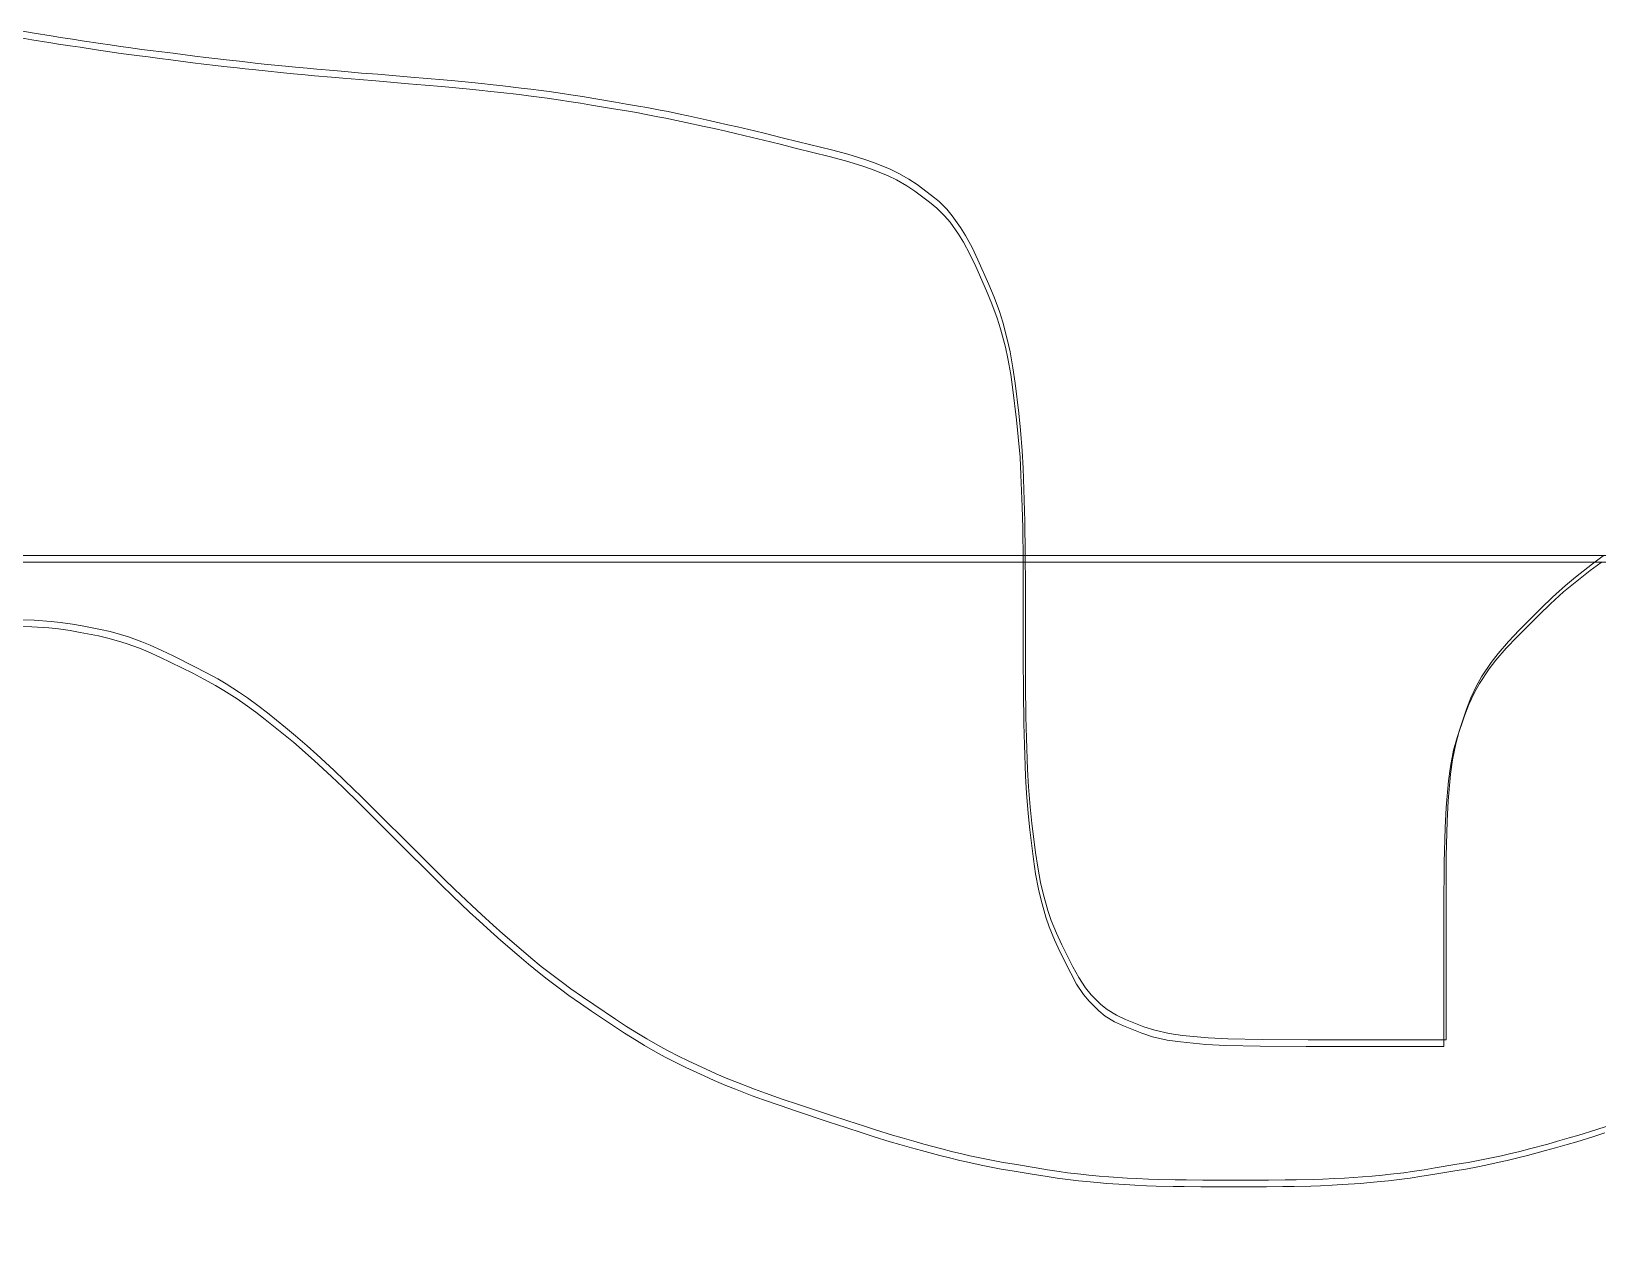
# Model space of a CAD drawing. Header units: metres. Extents: x -1097 to 1588, y -673 to 884.
# Drawn here: x 725.8 to 837.5, y 715.5 to 801.3 of the extents above; entities that cross this region are included whole.
import ezdxf

# ---------------------------------------------------------------- set-up
doc = ezdxf.new("R2010")
doc.units = ezdxf.units.M
for name, color, linetype, lineweight, plot in [('MUROS', 7, 'Continuous', 0, False), ('TERRENO', 188, 'Continuous', 0, False), ('VISTA LEJOS', 7, 'Continuous', 0, False)]:
    doc.layers.add(name, color=color, linetype=linetype, lineweight=lineweight, plot=plot)

msp = doc.modelspace()

# ---------------------------------------------------------------- linework, layer by layer
at = {"layer": 'MUROS'}
for points in [[(33.52, 763.48), (1528.87, 763.48), (1528.87, 84.2), (33.52, 84.2)], [(33.67, 763.95), (1529.02, 763.95), (1529.02, 84.67), (33.67, 84.67)]]:
    msp.add_lwpolyline(points, close=True, dxfattribs=at)
at = {"layer": 'TERRENO'}
for points in [[(837.78, 763.46), (837.01, 762.89), (835.8, 761.94), (835.09, 761.35), (834.17, 760.51), (833.35, 759.72), (831.79, 758.16), (831.02, 757.35), (830.28, 756.49), (829.8, 755.86), (829.1, 754.82), (828.74, 754.19), (828.34, 753.32), (828.03, 752.52), (827.51, 750.96), (827.26, 750.06), (827.03, 748.91), (826.9, 747.89), (826.72, 745.99), (826.65, 744.53), (826.59, 742.05), (826.57, 738.77), (826.57, 728.94), (816.74, 728.94), (813.47, 728.96), (811.02, 729.01), (809.6, 729.09), (807.78, 729.26), (806.83, 729.4), (805.79, 729.63), (805.02, 729.88), (803.72, 730.4), (803.07, 730.7), (802.41, 731.11), (801.95, 731.47), (801.26, 732.16), (800.87, 732.64), (800.38, 733.39), (799.96, 734.16), (799.18, 735.72), (798.8, 736.54), (798.42, 737.46), (798.18, 738.17), (797.84, 739.38), (797.65, 740.15), (797.45, 741.25), (797.3, 742.3), (797.04, 744.38), (796.91, 745.55), (796.8, 746.99), (796.73, 748.22), (796.65, 750.46), (796.61, 751.98), (796.58, 754.28), (796.57, 756.61), (796.57, 761.27), (796.56, 763.6), (796.53, 765.91), (796.49, 767.43), (796.41, 769.7), (796.34, 770.95), (796.22, 772.42), (796.1, 773.62), (795.84, 775.76), (795.69, 776.85), (795.48, 778), (795.3, 778.81), (794.96, 780.11), (794.72, 780.88), (794.34, 781.89), (793.96, 782.81), (793.18, 784.56), (792.77, 785.44), (792.31, 786.3), (791.95, 786.87), (791.35, 787.71), (790.96, 788.17), (790.42, 788.71), (789.89, 789.15), (788.85, 789.93), (788.26, 790.32), (787.54, 790.73), (786.93, 791.02), (785.81, 791.48), (785.05, 791.74), (783.9, 792.09), (782.74, 792.4), (780.4, 792.98), (779.23, 793.27), (778.05, 793.56), (777.25, 793.76), (776.04, 794.04), (775.36, 794.2), (774.53, 794.39), (773.82, 794.55), (772.52, 794.83), (771.84, 794.97), (771.09, 795.13), (770.52, 795.24), (769.57, 795.42), (768.98, 795.53), (768.14, 795.67), (767.35, 795.81), (765.79, 796.07), (764.99, 796.2), (764.16, 796.33), (763.56, 796.42), (762.61, 796.56), (762.05, 796.64), (761.3, 796.73), (760.62, 796.81), (759.32, 796.96), (758.61, 797.04), (757.77, 797.13), (757.09, 797.2), (755.88, 797.32), (755.09, 797.39), (753.91, 797.49), (752.73, 797.59), (750.4, 797.79), (749.23, 797.88), (748.05, 797.99), (747.25, 798.06), (746.04, 798.16), (745.36, 798.23), (744.53, 798.3), (743.82, 798.37), (742.52, 798.5), (741.84, 798.57), (741.09, 798.65), (740.52, 798.72), (739.57, 798.82), (738.98, 798.89), (738.14, 798.99), (737.35, 799.09), (735.79, 799.29), (734.99, 799.39), (734.16, 799.5), (733.56, 799.57), (732.61, 799.7), (732.05, 799.78), (731.3, 799.89), (730.62, 799.99), (729.32, 800.19), (728.61, 800.29), (727.77, 800.42), (727.09, 800.53), (725.88, 800.73), (725.09, 800.86)], [(838.05, 722.78), (837.25, 722.52), (836.04, 722.15), (835.36, 721.95), (834.53, 721.71), (833.82, 721.51), (832.52, 721.16), (831.84, 720.99), (831.09, 720.81), (830.52, 720.68), (829.57, 720.48), (828.98, 720.36), (828.14, 720.2), (827.35, 720.07), (825.79, 719.81), (825, 719.68), (824.16, 719.56), (823.56, 719.48), (822.61, 719.36), (822.05, 719.3), (821.3, 719.23), (820.62, 719.18), (819.32, 719.09), (818.61, 719.05), (817.78, 719.01), (817.09, 718.99), (815.88, 718.96), (815.09, 718.95), (813.91, 718.94), (812.74, 718.94), (810.4, 718.94), (809.23, 718.94), (808.05, 718.95), (807.25, 718.96), (806.04, 718.99), (805.36, 719.01), (804.53, 719.05), (803.82, 719.09), (802.52, 719.18), (801.84, 719.23), (801.09, 719.3), (800.52, 719.36), (799.57, 719.48), (798.98, 719.56), (798.14, 719.68), (797.35, 719.81), (795.79, 720.07), (794.99, 720.2), (794.16, 720.36), (793.56, 720.48), (792.61, 720.68), (792.05, 720.81), (791.3, 720.99), (790.62, 721.16), (789.32, 721.51), (788.61, 721.71), (787.78, 721.95), (787.09, 722.15), (785.88, 722.52), (785.09, 722.78), (783.91, 723.16), (782.74, 723.55), (780.4, 724.33), (779.23, 724.72), (778.05, 725.14), (777.25, 725.43), (776.04, 725.89), (775.36, 726.16), (774.53, 726.52), (773.82, 726.84), (772.52, 727.44), (771.84, 727.77), (771.09, 728.15), (770.52, 728.46), (769.57, 729.01), (768.98, 729.37), (768.14, 729.9), (767.35, 730.42), (765.79, 731.46), (764.99, 732), (764.16, 732.58), (763.56, 733.02), (762.61, 733.74), (762.05, 734.18), (761.3, 734.8), (760.62, 735.38), (759.32, 736.5), (758.61, 737.13), (757.77, 737.89), (757.09, 738.52), (755.88, 739.67), (755.09, 740.45), (753.91, 741.61), (752.73, 742.77), (750.4, 745.1), (749.23, 746.27), (748.05, 747.42), (747.25, 748.18), (746.04, 749.3), (745.36, 749.91), (744.53, 750.63), (743.82, 751.22), (742.52, 752.26), (741.84, 752.78), (741.09, 753.33), (740.52, 753.72), (739.57, 754.32), (738.98, 754.68), (738.14, 755.14), (737.35, 755.55), (735.79, 756.33), (734.99, 756.71), (734.16, 757.09), (733.56, 757.33), (732.61, 757.67), (732.05, 757.85), (731.3, 758.06), (730.62, 758.21), (729.32, 758.47), (728.61, 758.59), (727.77, 758.71), (727.09, 758.78), (725.88, 758.86), (725.09, 758.9)]]:
    msp.add_lwpolyline(points, dxfattribs=at)
at = {"layer": 'VISTA LEJOS'}
for points in [[(837.93, 763.93), (837.17, 763.36), (835.96, 762.41), (835.25, 761.82), (834.32, 760.98), (833.5, 760.19), (831.94, 758.63), (831.17, 757.82), (830.43, 756.96), (829.95, 756.33), (829.25, 755.29), (828.89, 754.66), (828.49, 753.79), (828.18, 752.99), (827.66, 751.43), (827.41, 750.53), (827.18, 749.38), (827.05, 748.36), (826.87, 746.46), (826.8, 745), (826.74, 742.52), (826.72, 739.24), (826.72, 729.41), (816.89, 729.41), (813.62, 729.43), (811.17, 729.48), (809.75, 729.56), (807.93, 729.73), (806.98, 729.87), (805.95, 730.1), (805.17, 730.35), (803.87, 730.87), (803.22, 731.17), (802.56, 731.58), (802.11, 731.94), (801.41, 732.63), (801.02, 733.11), (800.53, 733.86), (800.11, 734.63), (799.33, 736.19), (798.95, 737.01), (798.57, 737.93), (798.33, 738.64), (797.99, 739.85), (797.8, 740.62), (797.6, 741.72), (797.45, 742.77), (797.19, 744.84), (797.07, 746.02), (796.95, 747.46), (796.88, 748.68), (796.8, 750.93), (796.76, 752.45), (796.73, 754.75), (796.72, 757.08), (796.72, 761.74), (796.71, 764.07), (796.68, 766.38), (796.64, 767.9), (796.56, 770.17), (796.49, 771.42), (796.37, 772.89), (796.25, 774.09), (795.99, 776.23), (795.84, 777.32), (795.63, 778.47), (795.45, 779.28), (795.11, 780.58), (794.87, 781.35), (794.49, 782.36), (794.11, 783.28), (793.33, 785.03), (792.92, 785.9), (792.46, 786.77), (792.1, 787.34), (791.5, 788.18), (791.11, 788.64), (790.57, 789.18), (790.04, 789.62), (789, 790.4), (788.42, 790.79), (787.7, 791.2), (787.08, 791.49), (785.96, 791.95), (785.2, 792.21), (784.05, 792.56), (782.89, 792.87), (780.55, 793.45), (779.38, 793.74), (778.2, 794.03), (777.4, 794.22), (776.19, 794.51), (775.51, 794.67), (774.68, 794.86), (773.97, 795.02), (772.67, 795.3), (771.99, 795.44), (771.24, 795.6), (770.67, 795.71), (769.72, 795.89), (769.13, 796), (768.29, 796.14), (767.5, 796.28), (765.94, 796.54), (765.14, 796.67), (764.31, 796.8), (763.71, 796.89), (762.76, 797.03), (762.2, 797.11), (761.45, 797.2), (760.77, 797.28), (759.47, 797.43), (758.76, 797.51), (757.93, 797.6), (757.24, 797.67), (756.03, 797.79), (755.24, 797.86), (754.06, 797.96), (752.89, 798.06), (750.55, 798.26), (749.38, 798.35), (748.2, 798.46), (747.4, 798.53), (746.19, 798.63), (745.51, 798.7), (744.68, 798.77), (743.97, 798.84), (742.67, 798.97), (741.99, 799.04), (741.24, 799.12), (740.67, 799.19), (739.72, 799.29), (739.13, 799.36), (738.29, 799.46), (737.5, 799.56), (735.94, 799.76), (735.14, 799.86), (734.31, 799.97), (733.71, 800.04), (732.76, 800.17), (732.2, 800.25), (731.45, 800.36), (730.77, 800.46), (729.47, 800.66), (728.76, 800.76), (727.92, 800.89), (727.24, 801), (726.03, 801.2), (725.24, 801.33)], [(837.78, 763.46), (837.01, 762.89), (835.8, 761.94), (835.09, 761.35), (834.17, 760.51), (833.35, 759.72), (831.79, 758.16), (831.02, 757.35), (830.28, 756.49), (829.8, 755.86), (829.1, 754.82), (828.74, 754.19), (828.34, 753.32), (828.03, 752.52), (827.51, 750.96), (827.26, 750.06), (827.03, 748.91), (826.9, 747.89), (826.72, 745.99), (826.65, 744.53), (826.59, 742.05), (826.57, 738.77), (826.57, 728.94), (816.74, 728.94), (813.47, 728.96), (811.02, 729.01), (809.6, 729.09), (807.78, 729.26), (806.83, 729.4), (805.79, 729.63), (805.02, 729.88), (803.72, 730.4), (803.07, 730.7), (802.41, 731.11), (801.95, 731.47), (801.26, 732.16), (800.87, 732.64), (800.38, 733.39), (799.96, 734.16), (799.18, 735.72), (798.8, 736.54), (798.42, 737.46), (798.18, 738.17), (797.84, 739.38), (797.65, 740.15), (797.45, 741.25), (797.3, 742.3), (797.04, 744.38), (796.91, 745.55), (796.8, 746.99), (796.73, 748.22), (796.65, 750.46), (796.61, 751.98), (796.58, 754.28), (796.57, 756.61), (796.57, 761.27), (796.56, 763.6), (796.53, 765.91), (796.49, 767.43), (796.41, 769.7), (796.34, 770.95), (796.22, 772.42), (796.1, 773.62), (795.84, 775.76), (795.69, 776.85), (795.48, 778), (795.3, 778.81), (794.96, 780.11), (794.72, 780.88), (794.34, 781.89), (793.96, 782.81), (793.18, 784.56), (792.77, 785.44), (792.31, 786.3), (791.95, 786.87), (791.35, 787.71), (790.96, 788.17), (790.42, 788.71), (789.89, 789.15), (788.85, 789.93), (788.26, 790.32), (787.54, 790.73), (786.93, 791.02), (785.81, 791.48), (785.05, 791.74), (783.9, 792.09), (782.74, 792.4), (780.4, 792.98), (779.23, 793.27), (778.05, 793.56), (777.25, 793.76), (776.04, 794.04), (775.36, 794.2), (774.53, 794.39), (773.82, 794.55), (772.52, 794.83), (771.84, 794.97), (771.09, 795.13), (770.52, 795.24), (769.57, 795.42), (768.98, 795.53), (768.14, 795.67), (767.35, 795.81), (765.79, 796.07), (764.99, 796.2), (764.16, 796.33), (763.56, 796.42), (762.61, 796.56), (762.05, 796.64), (761.3, 796.73), (760.62, 796.81), (759.32, 796.96), (758.61, 797.04), (757.77, 797.13), (757.09, 797.2), (755.88, 797.32), (755.09, 797.39), (753.91, 797.49), (752.73, 797.59), (750.4, 797.79), (749.23, 797.88), (748.05, 797.99), (747.25, 798.06), (746.04, 798.16), (745.36, 798.23), (744.53, 798.3), (743.82, 798.37), (742.52, 798.5), (741.84, 798.57), (741.09, 798.65), (740.52, 798.72), (739.57, 798.82), (738.98, 798.89), (738.14, 798.99), (737.35, 799.09), (735.79, 799.29), (734.99, 799.39), (734.16, 799.5), (733.56, 799.57), (732.61, 799.7), (732.05, 799.78), (731.3, 799.89), (730.62, 799.99), (729.32, 800.19), (728.61, 800.29), (727.77, 800.42), (727.09, 800.53), (725.88, 800.73), (725.09, 800.86)], [(33.52, 763.48), (1528.87, 763.48)], [(33.67, 763.95), (1529.02, 763.95)], [(838.05, 722.78), (837.25, 722.52), (836.04, 722.15), (835.36, 721.95), (834.53, 721.71), (833.82, 721.51), (832.52, 721.16), (831.84, 720.99), (831.09, 720.81), (830.52, 720.68), (829.57, 720.48), (828.98, 720.36), (828.14, 720.2), (827.35, 720.07), (825.79, 719.81), (825, 719.68), (824.16, 719.56), (823.56, 719.48), (822.61, 719.36), (822.05, 719.3), (821.3, 719.23), (820.62, 719.18), (819.32, 719.09), (818.61, 719.05), (817.78, 719.01), (817.09, 718.99), (815.88, 718.96), (815.09, 718.95), (813.91, 718.94), (812.74, 718.94), (810.4, 718.94), (809.23, 718.94), (808.05, 718.95), (807.25, 718.96), (806.04, 718.99), (805.36, 719.01), (804.53, 719.05), (803.82, 719.09), (802.52, 719.18), (801.84, 719.23), (801.09, 719.3), (800.52, 719.36), (799.57, 719.48), (798.98, 719.56), (798.14, 719.68), (797.35, 719.81), (795.79, 720.07), (794.99, 720.2), (794.16, 720.36), (793.56, 720.48), (792.61, 720.68), (792.05, 720.81), (791.3, 720.99), (790.62, 721.16), (789.32, 721.51), (788.61, 721.71), (787.78, 721.95), (787.09, 722.15), (785.88, 722.52), (785.09, 722.78), (783.91, 723.16), (782.74, 723.55), (780.4, 724.33), (779.23, 724.72), (778.05, 725.14), (777.25, 725.43), (776.04, 725.89), (775.36, 726.16), (774.53, 726.52), (773.82, 726.84), (772.52, 727.44), (771.84, 727.77), (771.09, 728.15), (770.52, 728.46), (769.57, 729.01), (768.98, 729.37), (768.14, 729.9), (767.35, 730.42), (765.79, 731.46), (764.99, 732), (764.16, 732.58), (763.56, 733.02), (762.61, 733.74), (762.05, 734.18), (761.3, 734.8), (760.62, 735.38), (759.32, 736.5), (758.61, 737.13), (757.77, 737.89), (757.09, 738.52), (755.88, 739.67), (755.09, 740.45), (753.91, 741.61), (752.73, 742.77), (750.4, 745.1), (749.23, 746.27), (748.05, 747.42), (747.25, 748.18), (746.04, 749.3), (745.36, 749.91), (744.53, 750.63), (743.82, 751.22), (742.52, 752.26), (741.84, 752.78), (741.09, 753.33), (740.52, 753.72), (739.57, 754.32), (738.98, 754.68), (738.14, 755.14), (737.35, 755.55), (735.79, 756.33), (734.99, 756.71), (734.16, 757.09), (733.56, 757.33), (732.61, 757.67), (732.05, 757.85), (731.3, 758.06), (730.62, 758.21), (729.32, 758.47), (728.61, 758.59), (727.77, 758.71), (727.09, 758.78), (725.88, 758.86), (725.09, 758.9)], [(838.2, 723.25), (837.41, 722.99), (836.2, 722.62), (835.51, 722.42), (834.68, 722.18), (833.97, 721.98), (832.67, 721.63), (831.99, 721.46), (831.24, 721.28), (830.68, 721.15), (829.73, 720.95), (829.13, 720.83), (828.29, 720.67), (827.5, 720.54), (825.94, 720.28), (825.15, 720.15), (824.31, 720.02), (823.72, 719.94), (822.77, 719.83), (822.2, 719.77), (821.45, 719.7), (820.77, 719.65), (819.47, 719.56), (818.76, 719.52), (817.93, 719.48), (817.24, 719.46), (816.04, 719.43), (815.24, 719.42), (814.06, 719.41), (812.89, 719.41), (810.55, 719.41), (809.38, 719.41), (808.2, 719.42), (807.4, 719.43), (806.2, 719.46), (805.51, 719.48), (804.68, 719.52), (803.97, 719.56), (802.67, 719.65), (801.99, 719.7), (801.24, 719.77), (800.68, 719.83), (799.72, 719.94), (799.13, 720.02), (798.29, 720.15), (797.5, 720.28), (795.94, 720.54), (795.15, 720.67), (794.31, 720.83), (793.71, 720.95), (792.76, 721.15), (792.2, 721.28), (791.45, 721.46), (790.77, 721.63), (789.47, 721.98), (788.76, 722.18), (787.93, 722.42), (787.24, 722.62), (786.03, 722.99), (785.24, 723.25), (784.06, 723.63), (782.89, 724.02), (780.55, 724.8), (779.38, 725.19), (778.2, 725.61), (777.4, 725.9), (776.19, 726.36), (775.51, 726.63), (774.68, 726.99), (773.97, 727.31), (772.67, 727.91), (771.99, 728.24), (771.24, 728.62), (770.67, 728.93), (769.72, 729.48), (769.13, 729.84), (768.29, 730.37), (767.5, 730.89), (765.94, 731.93), (765.14, 732.47), (764.31, 733.05), (763.71, 733.49), (762.76, 734.21), (762.2, 734.65), (761.45, 735.27), (760.77, 735.85), (759.47, 736.97), (758.76, 737.6), (757.93, 738.35), (757.24, 738.99), (756.03, 740.14), (755.24, 740.92), (754.06, 742.08), (752.89, 743.24), (750.55, 745.57), (749.38, 746.74), (748.2, 747.89), (747.4, 748.65), (746.19, 749.77), (745.51, 750.38), (744.68, 751.1), (743.97, 751.69), (742.67, 752.73), (741.99, 753.25), (741.24, 753.8), (740.67, 754.19), (739.72, 754.79), (739.13, 755.15), (738.29, 755.61), (737.5, 756.02), (735.94, 756.8), (735.14, 757.18), (734.31, 757.56), (733.71, 757.8), (732.76, 758.14), (732.2, 758.32), (731.45, 758.52), (730.77, 758.68), (729.47, 758.94), (728.76, 759.06), (727.92, 759.18), (727.24, 759.24), (726.03, 759.33), (725.24, 759.37)]]:
    msp.add_lwpolyline(points, dxfattribs=at)

doc.saveas('drawing.dxf')
